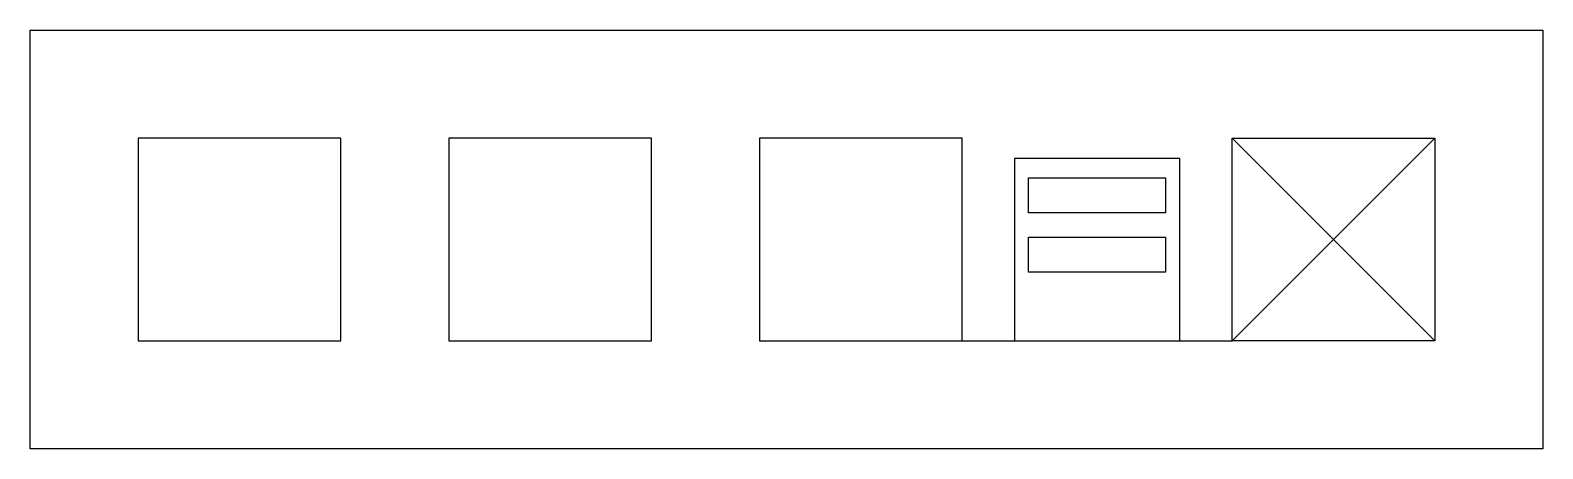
# Model space of a CAD drawing. Header units: millimetres. Extents: x -130 to 150, y -39 to 39.
import ezdxf

# ---------------------------------------------------------------- set-up
doc = ezdxf.new("R2010")
doc.units = ezdxf.units.MM
doc.layers.get('0').update_dxf_attribs({"linetype": 'CONTINUOUS'})

msp = doc.modelspace()

# ---------------------------------------------------------------- linework, layer by layer
for p, q in [((130, -18.75), (92.5, 18.75)), ((92.5, -18.75), (130, 18.75)), ((54.81, 4.96), (54.81, 11.45)), ((54.81, 11.45), (80.19, 11.45)), ((80.19, 11.45), (80.19, 4.96)), ((80.19, 4.96), (54.81, 4.96)), ((54.81, -6.02), (54.81, 0.46)), ((54.81, 0.46), (80.19, 0.46)), ((80.19, 0.46), (80.19, -6.02)), ((80.19, -6.02), (54.81, -6.02)), ((42.5, -18.75), (92.5, -18.75))]:
    msp.add_line(p, q)
for points in [[(-130, 38.75), (150, 38.75), (150, -38.75), (-130, -38.75)], [(-110, -18.75), (-72.5, -18.75), (-72.5, 18.75), (-110, 18.75)], [(-52.5, -18.75), (-15, -18.75), (-15, 18.75), (-52.5, 18.75)], [(5, -18.75), (42.5, -18.75), (42.5, 18.75), (5, 18.75)], [(130, -18.75), (92.5, -18.75), (92.5, 18.75), (130, 18.75)], [(52.21, -18.75), (82.79, -18.75), (82.79, 15), (52.21, 15)]]:
    msp.add_lwpolyline(points, close=True)

doc.saveas('drawing.dxf')
